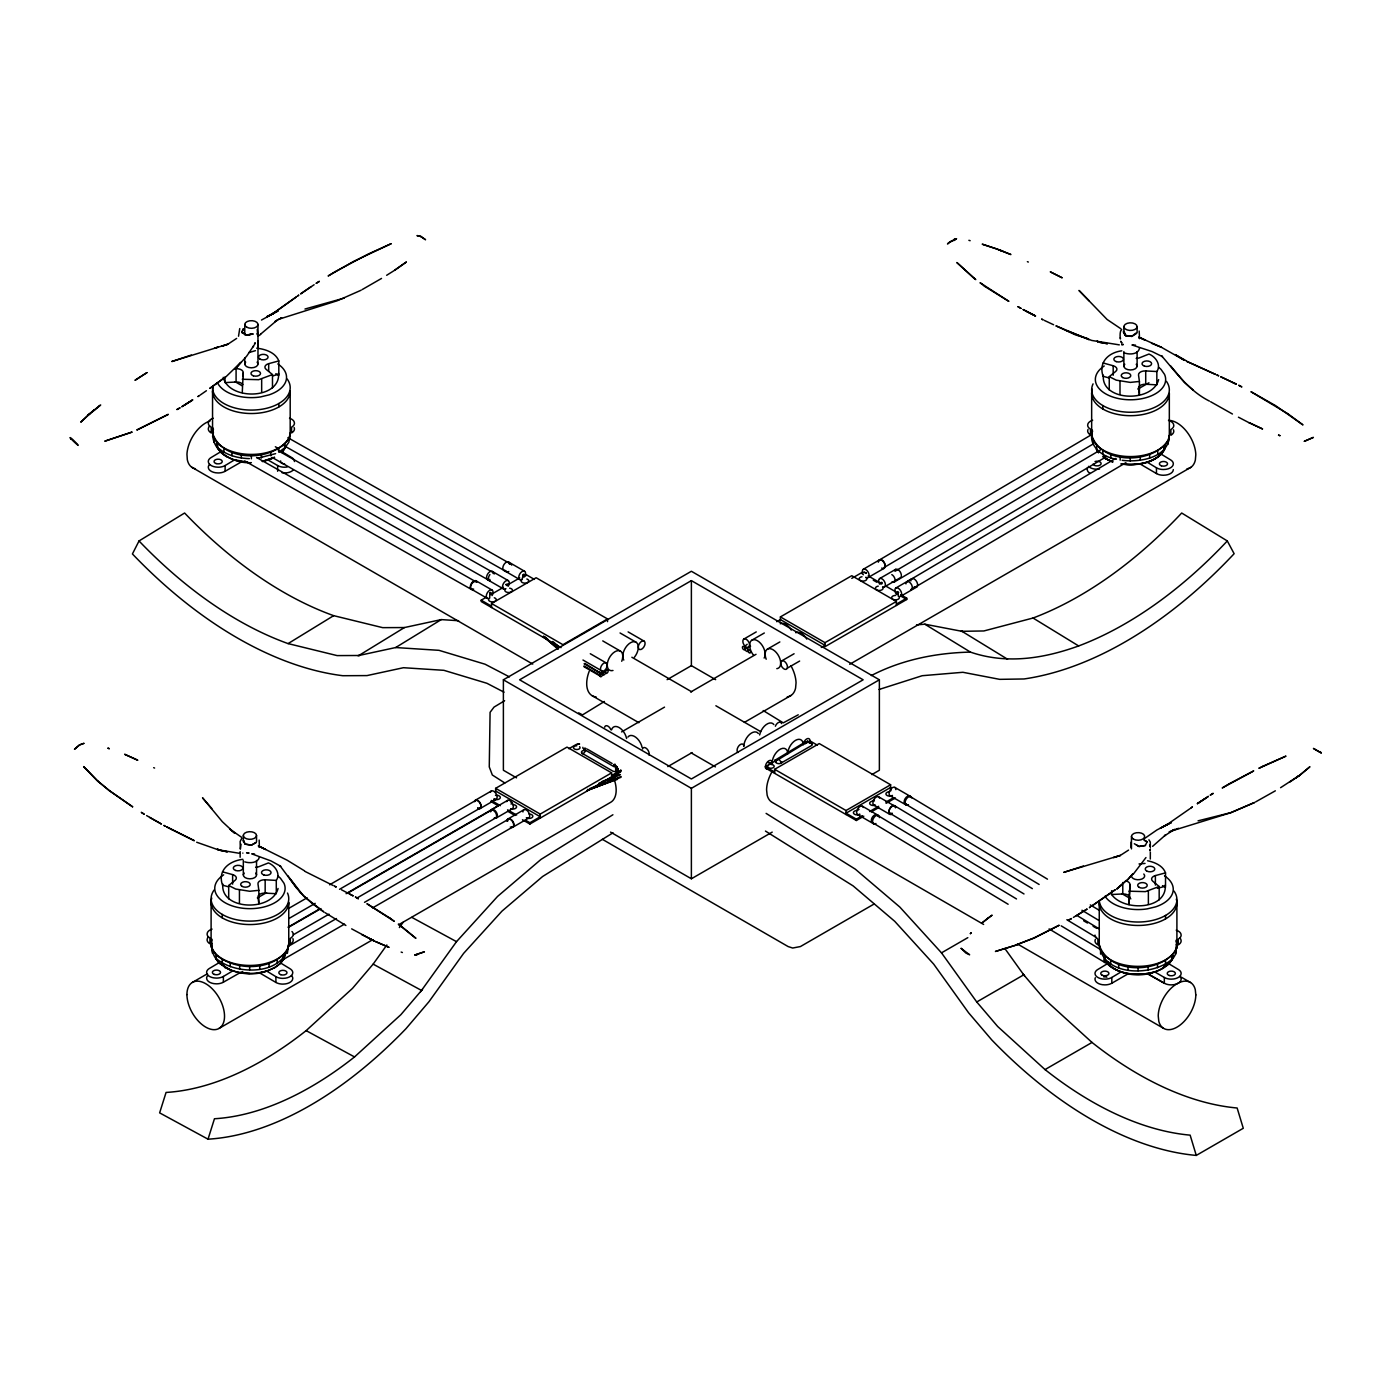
<?xml version="1.0" encoding="UTF-8"?>
<svg xmlns="http://www.w3.org/2000/svg" width="1391" height="1391" viewBox="0 0 1391 1391"><rect width="100%" height="100%" fill="white"/><g stroke="black" fill="none" stroke-linecap="round" stroke-linejoin="round"><path stroke-width="1.5" d="M238.522 336.222L239.739 328.589M240.139 857.239L240.156 851.64M257.752 347.559L257.787 340.795M1150.305 859.029L1150.34 852.127M489.684 598.13C489.719 585.541 493.405 598.373 489.736 593.053M1131.074 847.571L1131.126 842.129M585.594 750.41A3.269 1.895 0 0 0 582.151 751.088A3.269 1.895 0 0 0 581.925 753.192L612.614 770.997A3.269 1.895 0 0 0 615.778 771.483L618.091 770.162L616.143 765.85M1120.364 337.7C1120.729 343.021 1118.851 330.919 1121.737 329.684M1139.525 347.993C1138.516 354.757 1128.762 354.896 1123.772 352.671M558.139 649.249L543.481 636.174L558.191 648.484M857.534 810.397L859.029 809.371M526.841 578.986A3.825 2.208 0 0 1 528.058 582.186A3.825 2.208 0 0 1 522.46 582.603A3.825 2.208 0 0 1 522.216 579.351C524.337 567.059 524.946 581.525 522.633 575.109M615.796 779.499L586.863 790.627A1.93 1.13 70.1 0 0 587.837 790.071L587.924 789.236M863.794 816.204L856.352 820.499L765.45 768.023L765.45 766.684A4.782 2.765 -60 0 1 768.84 760.825A4.782 2.765 -60 0 1 772.214 762.772L771.988 764.233L772.214 762.772A10.989 6.346 -60 0 1 778.977 749.992A10.989 6.346 -60 0 1 787.48 751.644L787.741 753.8L788.019 751.331A10.989 6.346 -60 0 1 795.513 740.36A10.989 6.346 -60 0 1 803.007 742.672L803.268 744.846M809.945 742.012L810.049 740.934A4.799 2.765 -60 0 0 807.545 738.604A4.799 2.765 -60 0 0 803.737 742.62L803.389 743.768M898.221 596.096C898.134 585.281 895.508 598.13 898.656 592.323M611.623 775.535L620.803 770.231L620.351 771.918M259.421 856.995C258.17 863.133 249.65 863.428 244.781 861.881M242.26 392.575L243.234 372.823A6.625 3.825 0 0 0 236.087 368.702L236.087 382.021A6.625 3.825 0 0 1 242.851 384.525M1129.944 884.763L1128.97 904.515L1129.944 884.763A6.625 3.825 0 0 0 1125.615 880.851M251.371 462.647C233.132 464.142 208.233 449.832 213.432 429.054M212.545 436.374L213.432 432.497M281.834 452.492L285.346 447.363A35.175 20.309 0 0 1 281.834 452.214L288.876 442.164L290.197 432.931L289.328 440.234M618.091 770.162L617.76 768.719M1095.343 939.36L1094.995 940.838A9.841 5.686 0 0 0 1097.882 944.854L1097.882 939.116A9.841 5.686 0 0 1 1094.995 935.1M1172.057 959.529L1172.856 955.791M1105.167 961.025C1122.52 981.542 1163.119 979.229 1175.586 954.104L1176.908 944.854L1176.021 940.994M1175.586 954.104L1176.908 944.854M228.593 886.832L222.525 885.163C217.205 870.001 229.532 860.907 242.834 859.308M222.803 884.033C220.161 910.514 272.201 911.922 278.061 888.466M267.298 970.796C245.564 979.925 206.79 968.292 212.023 939.916M211.102 947.236L212.023 943.359M284.686 955.026L283.834 958.538L280.269 963.407L274.618 967.823M284.686 955.269L283.834 958.764L280.269 963.65M287.363 953.357L288.754 944.106C284.929 975.647 235.827 975.856 216.161 958.469L216.161 955.008L212.354 949.584L211.102 943.776M1109.149 377.952L1103.098 376.3C1098.212 362.095 1108.766 352.479 1121.789 350.828M1088.005 429.419L1087.658 430.88A9.841 5.686 0 0 0 1090.492 434.914L1090.492 429.176A9.841 5.686 0 0 1 1087.658 425.142L1088.005 423.664A9.841 5.686 0 0 1 1092.648 420.238M1103.359 375.17C1100.733 401.651 1152.774 403.06 1158.633 379.604M1116.434 459.221C1103.219 457.465 1087.345 445.955 1092.596 431.054M1164.389 449.902L1165.241 446.163M1167.918 444.477L1169.327 435.244C1169.24 457.743 1139.803 462.681 1122.172 460.299M1173.326 469.602L1172.978 471.08A9.841 5.686 0 0 1 1165.954 475.061L1163.398 475.253A9.841 5.686 0 0 1 1156.46 473.549L1140.272 464.072M386.872 944.976L373.136 964.137L352.497 988.375L306.142 1030.627A358.895 200.895 -61.5 0 1 166.068 1092.439L159.635 1112.87L208.024 1139.177L214.457 1118.747A358.895 200.895 -61.5 0 0 354.531 1056.934L400.869 1014.682L422.481 989.314M997.312 249.198L1010.927 254.553L997.364 249.163M241.06 844.215L240.33 849.136L240.139 841.485L241.86 838.199M243.373 328.659L241.756 332.379L246.537 335.04L252.988 334.014L246.555 335.127L241.878 332.501L243.46 328.85M614.144 765.38L614.474 764.633A4.799 2.765 60 0 1 615.013 764.128M648.936 755.052L649.058 754.809A4.799 2.765 60 0 0 646.659 748.619A4.799 2.765 60 0 0 642.503 749.001M1136.43 844.98L1139.038 846.51L1145.332 845.519L1147.106 841.729L1143.976 839.921M583.907 750.41L584.898 748.306L586.028 748.567M807.962 741.473L777.743 759.938L775.083 760.182L805.459 741.89L807.649 741.368L812.24 743.837A3.269 1.895 0 0 1 811.388 745.663L780.525 763.381A3.269 1.895 0 0 1 776.3 762.894A3.269 1.895 0 0 1 776.578 760.408M458.561 620.716L441.243 619.604L404.451 627.55L382.681 627.654L333.649 615.657A358.895 213.345 58.5 0 1 184.603 513.018L139.03 540.96L132.423 553.948A381.151 226.577 58.5 0 0 342.795 675.713L366.998 675.591L403.442 667.715L443.903 670.323L486.937 683.294L504.029 692.179M236.783 367.328L246.833 355.957L253.788 345.594M253.075 346.881L253.701 345.733M961.198 948.384L965.841 953.026L969.631 954.782L961.129 948.366M1145.958 857.552L1133.317 874.122M212.545 432.931C221.934 462.525 272.462 462.247 288.876 438.721M399.373 927.554L403.112 922.32M420.621 991.679L456.509 941.655L497.543 896.447L541.047 859.377L612.909 814.761M780.525 763.381L782.055 762.233M1171.709 956.069L1171.709 959.512C1151.974 976.76 1102.837 976.499 1099.255 944.854C1108.644 974.448 1159.172 974.187 1175.586 950.662M1172.057 959.303L1168.544 964.432L1162.946 968.397M258.083 896.1A6.625 3.825 0 0 1 265.159 893.109L276.287 893.717L276.287 880.399C280.965 873.757 274.949 865.463 268.411 862.924L259.213 866.576A6.625 3.825 0 0 1 255.596 867.254M216.161 955.008C235.792 971.022 271.593 971.353 287.363 949.897M1138.516 387.793A6.625 3.825 0 0 1 1145.715 384.246L1156.843 384.855L1156.843 371.536C1161.52 364.894 1155.504 356.6 1148.966 354.044L1139.768 357.713A6.625 3.825 0 0 1 1136.169 358.374M1091.657 434.914C1100.785 464.664 1151.383 464.403 1167.918 441.034M1164.389 449.676C1155.73 464.02 1136.308 465.898 1121.146 464.072M259.456 335.509L260.726 334.049M948.732 242.782C944.663 246.955 951.566 239.043 954.348 240.434L955.513 239.322L948.905 242.712M581.925 753.192L583.107 753.887L586.011 750.497L613.779 766.563L617.03 767.119M235.027 369.102L240.886 362.321L225.064 377.639M1304.428 441.312L1313.382 437.383L1304.306 441.295M1152.6 846.354L1165.658 834.861L1164.441 835.852L1174.595 829.401L1171.205 831.07L1230.757 812.727L1254.682 802.433L1230.965 812.587L1198.051 820.846M1127.075 880.399L1133.039 873.652L1126.988 880.468M260.586 334.188L277.139 320.191L274.862 321.651L281.625 317.757L280.704 318.261M83.773 743.403L79.617 744.915L74.471 749.28L79.409 744.933L83.929 743.35M420.847 236.54L425.576 239.756L420.76 236.348L416.952 235.583L420.899 236.557M361.086 290.232L337.474 300.665L278.217 319.443M415.735 954.748L424.394 951.809L415.613 954.73M1320.215 752.392L1313.434 748.428L1320.302 752.461M349.854 894.187L353.262 895.926L341.49 889.788M374.735 941.255L351.662 928.858M1116.938 888.866L1126.467 880.364L1116.817 888.884L1121.146 885.458M236.626 338.413L228.037 344.116L171.806 361.521L191.315 355.07M228.698 898.847L228.698 885.511L235.166 880.26A6.625 3.825 0 0 0 232.627 874.609L222.525 871.844M1109.253 389.984L1109.253 376.648L1115.738 371.397A6.625 3.825 0 0 0 1113.183 365.746L1103.098 362.981M1128.553 850.092L1120.398 855.378L1063.75 872.366L1083.38 866.054M1026.732 311.514L1035.495 315.966L1023.202 309.584L1035.495 315.966M256.692 348.167C265.159 349.141 275.47 352.358 278.809 360.93L268.689 363.66A6.625 3.825 0 0 0 266.064 369.293L272.48 374.579L258.656 379.691L242.26 379.256M1147.592 860.786C1154.652 862.194 1162.911 865.654 1165.519 872.87L1155.382 875.582A6.625 3.825 0 0 0 1152.774 881.233L1159.172 886.519L1145.367 891.631L1128.97 891.196M1160.824 454.544C1150.061 463.899 1134.813 465.62 1121.146 463.846M1144.567 838.495L1157.034 829.888L1171.413 822.516L1160.181 828.288L1167.866 823.924M1289.457 782.281L1299.959 775.083L1280.589 787.689M891.005 789.653L890.935 790.714M199.991 395.183L206.407 390.732M1166.249 825.159L1189.931 808.693M311.132 286.616L300.56 293.918L314.105 284.738M1124.241 331.458L1125.441 335.544M1197.39 803.65L1208.292 796.434L1197.39 803.65L1205.128 798.573M261.491 320.034L278.165 310.889L266.707 316.992L274.601 312.314M386.646 275.296L395.461 269.767M192.636 399.947L181.891 406.659L192.636 399.947L185.02 404.764M381.534 278.426L362.164 289.589M1275.356 790.818L1255.725 801.842M1076.356 915.713L1087.153 909.018L1073.4 917.399M613.014 832.792L542.612 876.504L501.96 911.14L463.62 953.374L428.967 1001.711L406.016 1028.645A381.151 213.345 -61.5 0 1 208.024 1139.177M139.03 540.96A358.895 213.345 58.5 0 0 288.093 643.598L333.649 615.657M358.878 655.491L404.451 627.55M357.939 655.7L395.67 647.545L441.243 619.604M1131.822 336.326L1135.978 333.058M604.407 701.464L582.533 714.887L578.673 712.87M1136.256 333.666L1131.787 336.413L1125.371 335.457L1123.406 331.771L1125.284 335.474L1131.839 336.344L1125.371 335.457L1123.459 331.788M879.651 559.843L1092.283 434.235M1093.135 444.007L884.241 567.424A4.434 2.591 59.4 0 0 883.459 561.303A4.434 2.591 59.4 0 0 878.869 561.042M895.178 571.179L1100.351 449.989M894.187 582.064L1106.801 456.457M906.81 581.803L1115.721 458.404M911.401 589.384L1125.893 462.681M220.613 451.832L211.189 457.5A9.841 5.686 0 0 0 208.302 461.534L208.633 462.994A9.841 5.686 0 0 0 215.605 467.011L218.144 467.22A9.841 5.686 0 0 0 225.116 465.55L234.54 459.882M209.624 464.42A9.841 5.686 0 0 0 208.302 467.272L208.633 468.75A9.841 5.686 0 0 0 215.605 472.766L218.144 472.957A9.841 5.686 0 0 0 225.116 471.288L241.425 461.864M561.042 647.632L481.182 601.521L481.182 600.182L485.72 597.574M490.849 594.618L503.49 587.315M508.915 584.185L519.747 577.926M491.527 607.502L491.527 603.485L536.126 577.734L607.519 618.943L607.519 621.621M607.519 618.943L562.92 644.694L491.527 603.485M516.548 777.847L503.386 770.249L503.386 679.799L691.379 571.266L879.373 679.799L879.373 770.249L871.844 774.596M691.379 580.621L519.608 679.799L691.379 778.977L863.15 679.799L691.379 580.621L691.379 665.646L667.106 679.66M504.62 700.734L494.031 707.097L490.084 712.331L489.267 766.91L492.327 774.996L504.794 782.977M780.403 620.925L780.403 616.909L851.779 575.7L896.395 601.451L896.395 605.468M863.307 569.249L879.321 559.999M743.837 639.078L756.252 631.914M776.734 621.707L780.403 619.586L825.002 645.337L821.333 647.458M851.779 578.378L862.124 572.396L862.124 573.735M751.905 640.156L764.32 632.992M475.392 800.208L491.353 790.992M495.631 792.331L495.631 788.332L567.006 747.106L611.623 772.857L611.623 776.874M288.406 908.584L307.133 897.769M329.597 884.798L475.618 800.503M747.176 644.259L744.115 646.832A1.93 1.113 60 0 1 745.107 648.467L745.072 649.301A1.878 1.078 60 0 1 744.133 649.84L743.437 649.441A1.93 1.113 60 0 1 742.464 647.771L742.464 646.971A1.878 1.078 60 0 1 743.455 646.485M568.849 748.723L576.204 744.481M749.888 645.824L746.828 648.397A1.947 1.113 60 0 1 747.836 650.032L747.906 650.918A1.947 1.13 60 0 0 748.862 652.57L749.558 652.97A1.843 1.061 60 0 0 750.479 652.431L750.479 651.614A1.947 1.13 60 0 0 749.523 649.962L748.827 649.545M868.088 577.543L884.102 568.31M746.828 648.397L750.584 646.224M288.998 918.477L315.201 903.35M339.543 889.301L479.947 808.223M480.173 808.519L496.135 799.303M879.616 578.604L895.578 569.388M621.586 731.927L664.533 707.132M690.666 692.04L756.026 654.309M767.432 649.11L779.847 641.947M491.649 809.597L507.611 800.381M192.427 982.394L207.433 973.735M288.007 927.206L319.86 908.81M346.098 893.665L497.891 806.032M289.137 926.945L320.973 908.584M347.176 893.439L491.319 810.223M884.415 586.915L900.377 577.7M293.466 934.682L329.024 914.148M357.104 897.943L495.648 817.96M496.431 817.908L512.392 808.693M896.586 594.566A4.799 2.765 60 0 1 895.874 587.993L911.835 578.778M781.672 660.916L794.087 653.753M507.906 818.986L523.92 809.753M287.781 946.645L336.448 918.547M364.529 902.324L508.689 819.108M900.673 596.304L916.634 587.089M780.403 616.909L825.002 642.659L896.395 601.451M896.395 604.129L906.723 598.147L906.723 599.486L825.002 646.676L825.002 642.659M787.219 668.219L799.634 661.055M280.878 960.868L344.516 924.111M372.597 907.906L513.001 826.845M512.705 827.297L528.719 818.047M495.631 788.332L540.23 814.083L611.623 772.857M525.363 820.099L529.901 822.724L540.23 816.743L495.631 790.992M613.9 775.274L617.674 773.1M522.46 819.768L529.901 824.046L620.803 771.57L620.803 770.231M618.3 774.909L608.58 778.977M619.708 774.248L609.102 779.099M620.386 774.665L598.947 783.237M621.029 776.474L589.888 788.523M620.995 777.291L586.863 790.627M667.819 766.597L692.092 752.583M744.359 722.398L791.044 695.448M219.013 1028.436L372.684 939.725M398.921 924.58L610.666 802.311A26.585 15.353 60 0 0 614.231 779.412M849.71 664.289L1190.766 467.376M503.386 679.799L691.379 788.332L879.373 679.799M768.84 768.632A4.782 2.765 -60 0 1 765.902 768.371L765.45 766.684L777.395 759.782M804.972 743.855L810.049 740.934L817.404 745.176M774.631 773.309L774.631 769.31L819.229 743.559L890.623 784.767L890.623 788.784M610.545 832.114L691.379 878.782L772.214 832.114M774.631 769.31L846.024 810.518L890.623 784.767M890.623 787.445L846.024 813.196L856.352 819.16L862.403 815.682M869.618 811.509L878.66 806.293M885.876 802.12L893.109 797.947M871.218 811.909L878.66 807.632M886.084 803.337L895.387 797.965M874.191 903.959L800.416 946.558L792.679 948.036L788.123 946.558L602.355 839.312M766.111 813.387L855.274 869.132L899.803 907.036L941.498 952.852L967.823 937.656M941.498 952.852L976.743 1001.972L1023.741 974.83M1107.306 963.772L1097.882 969.44A9.841 5.686 0 0 0 1094.995 973.457L1095.343 974.935A9.841 5.686 0 0 0 1102.298 978.951L1104.854 979.142A9.841 5.686 0 0 0 1111.809 977.473L1121.233 971.805M1095.343 977.734A9.841 5.686 0 0 0 1094.995 979.194L1095.343 980.672A9.841 5.686 0 0 0 1102.298 984.689L1104.854 984.88A9.841 5.686 0 0 0 1111.809 983.228L1128.136 973.804M976.743 1001.972L997.677 1026.488L1045.024 1069.575L1092.022 1042.45A358.895 207.207 60 0 0 1237.138 1108.001L1243.276 1128.275L1196.277 1155.417A381.151 220.056 60 0 1 991.87 1040.033L968.588 1012.77L933.691 964.119L894.726 921.311L853.118 885.893L765.45 831.07M600.043 676.078A1.93 1.113 -60 0 0 600.999 676.617L601.729 676.165A1.878 1.078 -60 0 0 602.686 674.513L584.811 663.403M602.842 673.679A1.86 1.078 -60 0 1 603.781 672.044L604.424 671.592A1.947 1.113 -60 0 1 605.381 672.149L605.398 672.966A1.86 1.078 -60 0 1 604.442 674.6L603.746 674.983A1.947 1.113 -60 0 1 602.738 674.513L584.098 663.785M1137.908 389.045L1148.949 382.768M257.335 897.908L266.55 892.674M219.048 962.728L209.554 968.362A9.841 5.686 0 0 0 206.616 972.361L206.929 973.839A9.841 5.686 0 0 0 213.849 977.89L216.387 978.099A9.841 5.686 0 0 0 223.377 976.465L232.871 970.831M207.972 975.282A9.841 5.686 0 0 0 206.616 978.116L206.929 979.577A9.841 5.686 0 0 0 213.849 983.628L216.387 983.837A9.841 5.686 0 0 0 223.377 982.202L239.808 972.848A14.066 8.12 0 0 1 242.747 971.579M255.475 350.671L248.676 352.619M256.153 842.442L251.388 845.102L245.007 844.059L243.408 840.338M1262.472 428.932L1248.979 422.621L1262.506 428.915M798.26 714.8L783.272 722.851L763.207 710.558M871.34 675.557C901.855 659.699 936.213 652.866 970.431 652.101C1006.51 664.481 1043.598 658.604 1078.651 645.946A358.895 213.188 -58.5 0 0 1227.297 540.943L1234.13 553.705A381.151 226.42 -58.5 0 1 1024.019 678.964L999.66 679.347L962.885 672.288L922.198 675.713L879.06 689.484M256.048 842.563L251.354 845.189L245.094 844.146L243.512 840.494M257.405 458.335L275.609 453.64M274.427 457.5L262.343 461.516A35.175 20.309 0 0 0 274.566 457.326L262.343 461.273M274.618 967.597L267.298 971.022L258.796 973.022M1169.135 831.853L1178.507 828.306M344.168 298.109L304.977 309.028M522.216 579.351L521.295 579.699A4.799 2.765 -60 0 1 519.086 575.526A4.799 2.765 -60 0 1 524.111 571.075A4.799 2.765 -60 0 1 524.563 576.796M505.941 588.741L505.02 589.071A4.799 2.765 -60 0 1 502.829 584.915A4.799 2.765 -60 0 1 507.837 580.464A4.799 2.765 -60 0 1 508.289 586.185M602.233 781.377L615.952 776.404M609.049 779.934L614.944 777.795M587.837 790.071L617.43 779.36M608.528 779.795L614.683 777.795M272.74 375.883L278.809 374.249L278.809 360.93M1157.416 888.362L1165.519 886.189L1165.519 872.87M1227.297 540.943L1181.689 513.018A358.895 213.188 -58.5 0 1 1033.044 618.021L983.872 630.958L960.938 631.323M511.071 804.102L512.166 803.285L511.071 802.468M874.417 799.356L873.339 800.173L874.417 800.973M1155.66 971.631C1138.933 976.36 1116.521 975.769 1105.167 960.798M1156.843 371.536L1145.715 370.928A6.625 3.825 0 0 0 1138.516 375.014L1139.42 381.447L1130.292 382.403L1116.243 380.16L1109.253 376.648M276.287 880.399L265.159 879.79A6.625 3.825 0 0 0 257.961 883.876L258.848 890.31L249.719 891.266L235.688 889.04L228.698 885.511M1145.036 863.428L1139.055 863.933M361.66 934.561L374.788 941.203M246.52 335.057L252.919 333.996M1145.419 845.432L1139.02 846.441L1134.308 843.728M916.53 624.889L924.841 624.194L962.902 631.497M287.155 467.011L284.599 467.22A9.841 5.686 0 0 1 277.644 465.55L267.941 459.934M236.087 382.021L224.959 382.595L224.959 376.874M1129.944 898.082A6.625 3.825 0 0 0 1122.78 893.961L1111.652 894.517L1111.652 890.709M359.904 655.491L337.109 655.596L288.093 643.598M584.898 748.306L583.994 748.827L586.011 750.497M1135.491 345.107L1132.344 345.003M1119.303 344.864L1091.692 340.447L1066.758 330.658M239.652 853.344L218.144 849.779L196.687 842.233M252.293 853.865L254.553 853.987M395.67 647.545L438.982 650.327L485.042 664.202L509.436 676.895M217.744 444.129L217.744 447.572C226.333 455.292 238.052 458.3 249.372 458.63M247.737 462.142L233.792 459.691M811.388 742.985L807.197 741.368M240.573 972.709L249.684 973.439M1132.118 345.02L1152.113 351.575L1162.493 356.67L1161.763 356.044C1176.195 372.562 1189.201 390.993 1209.44 401.095M70.802 438.287C70.785 439.313 86.538 453.136 72.262 439.104L70.715 438.2M251.841 853.883L270.949 860.907L280.739 866.28L279.904 865.637L290.667 880.016M983.42 244.573L996.582 248.902L982.202 244.173L983.211 244.503M402.382 952.522L401.147 952.07M970.153 240.695L968.884 240.313M1027.375 261.682L1028.349 262.047M807.962 742.203L812.24 743.837L808.119 741.646M1161.311 347.246L1184.506 360.373L1175.256 354.583M1151.557 343.281L1161.468 347.298L1139.02 337.265M153.671 767.676L154.592 768.058M1112.678 461.777L1105.445 458.526L1112.678 462.021M219.343 963.111A35.175 20.309 0 0 1 215.883 958.208L219.343 963.389L232.123 970.883M1233.052 382.647L1236.303 384.159L1220.811 376.805L1236.303 384.159M1044.137 320.313L1053.63 324.764M807.649 741.368L809.91 742.498M305.203 871.531L333.214 885.545M1232.443 414.014L1210.639 401.738M1238.442 417.196L1248.892 422.638M411.84 917.382L456.509 941.655M373.136 964.137L421.525 990.444M306.142 1030.627L354.531 1056.934M1186.054 360.652L1176.16 355.157M1168.84 963.772L1178.264 969.44A9.841 5.686 0 0 1 1181.15 973.457L1180.82 974.935A9.841 5.686 0 0 1 1173.848 978.951L1171.309 979.142A9.841 5.686 0 0 1 1164.337 977.473L1154.652 971.874M1121.007 328.85L1107.114 319.495L1078.999 290.441L1089.223 300.908M1146.862 973.491L1164.337 983.228A9.841 5.686 0 0 0 1171.309 984.88L1173.848 984.689A9.841 5.686 0 0 0 1180.82 980.672L1181.15 979.194A9.841 5.686 0 0 0 1179.829 976.36M345.89 925.484L325.025 912.635M149.654 817.439L161.443 824.046L146.594 815.578M287.902 437.696L510.845 564.033A4.434 2.539 -60.5 0 0 509.436 563.964M283.608 445.45L506.567 571.805M278.27 450.754L493.649 572.814M272.097 457.43L489.371 580.569M256.57 457.483L473.862 580.621M244.746 460.96L471.462 589.454M868.158 575.891L879.008 582.151M886.223 586.324L897.073 592.583M900.69 594.67L906.723 598.147M873.27 580.186L876.991 582.325M901.159 596.27L906.723 599.486M234.992 381.656L242.295 385.863M1121.685 893.578L1130.831 898.847M691.379 665.646L715.652 679.66M508.602 562.034L524.563 571.249M628.123 631.897L644.068 641.112M534.405 579.404L525.798 574.431L525.798 575.77M894.848 787.41L910.862 796.66M620.056 632.975L636.017 642.173M503.803 570.345L519.765 579.56M890.066 795.722L906.08 804.954M492.327 571.423L508.289 580.638M275.348 446.754L278.826 448.771L278.826 452.214L284.999 447.572L284.999 444.129M878.643 796.834L894.604 806.05A4.799 2.765 -60 0 0 889.075 810.518A4.799 2.765 -60 0 0 892.205 814.118M631.862 657.248L691.605 691.744M715.878 705.759L760.686 731.631M602.755 640.903L620.49 651.144M1083.711 920.842L1087.466 923.015M1093.083 926.25L1096.838 928.423M1181.168 977.108L1190.54 982.515M487.545 579.734L503.507 588.949M873.844 805.128L889.805 814.344M476.07 580.812L492.084 590.062M862.385 806.224L878.347 815.439M1148.027 973.804L1164.337 983.228L1164.337 977.473M590.288 653.735L606.25 662.951M471.288 589.123L487.302 598.356M857.586 814.517L873.548 823.733M481.182 600.182L491.527 606.163M582.968 660.012L603.729 671.992M765.45 766.684L774.631 771.988M597.435 671.349L602.686 673.713A1.93 1.113 -60 0 0 601.729 673.157L601.016 673.557A1.878 1.078 -60 0 0 600.112 675.209L600.077 676.009M584.029 665.941L600.077 675.209M584.029 666.741L601.034 676.565M592.201 695.743L638.869 722.694M691.153 752.879L715.426 766.893M191.697 467.185L532.753 664.098M983.628 924.441L771.866 802.19A26.585 15.353 -60 0 1 767.136 795.096L766.58 789.792A26.585 15.353 -60 0 1 772.301 771.24M1017.36 943.915L1163.519 1028.314M587.245 749.123L612.144 763.503M613.831 764.476L615.604 765.502M491.336 800.451L500.36 805.667M507.593 809.84L516.635 815.056M490.867 801.512L498.308 805.806M507.593 811.179L515.018 815.474M1161.137 454.127L1170.492 459.83A9.841 5.686 0 0 1 1173.326 463.864L1172.978 465.324A9.841 5.686 0 0 1 1165.954 469.323L1163.398 469.515A9.841 5.686 0 0 1 1156.46 467.811L1147.106 462.108M1144.393 840.355L1147.001 841.885M280.582 962.989L289.937 968.692A9.841 5.686 0 0 1 292.771 972.726L292.406 974.204A9.841 5.686 0 0 1 285.398 978.186L282.842 978.377A9.841 5.686 0 0 1 275.905 976.673L266.55 970.97M259.7 972.935L275.905 982.429A9.841 5.686 0 0 0 282.842 984.115L285.398 983.924A9.841 5.686 0 0 0 292.406 979.942L292.771 978.464A9.841 5.686 0 0 0 291.484 975.613M241.512 837.243L229.915 829.175L234.87 833.331L222.317 821.681L202.53 797.825L211.832 808.554M909.679 796.226L1047.475 879.164M1090.318 904.932L1099.62 910.531M905.054 803.772L1039.129 884.467M1081.955 910.253L1098.716 920.338M894.569 805.719L1032.365 888.64M1077.051 915.539L1099.394 928.979M889.944 813.266L1024.002 893.961M1066.845 919.729L1096.63 937.656M876.834 814.9L1016.491 898.951M1061.177 925.85L1100.281 949.375M872.192 822.446L1008.127 904.254M1049.092 928.91L1104.958 962.537M304.629 870.922L287.189 860.229L258.309 845.85L259.404 847.397L259.161 840.077M1033.044 618.021L1078.651 645.946M961.963 631.305L1007.553 659.23M924.841 624.194L970.431 652.101M312.801 904.028L323.86 911.94L303.829 896.308L287.728 875.669M226.507 456.7L220.908 452.492L217.396 447.606L216.596 443.868M1102.68 456.648L1105.445 458.752M312.819 904.063L300.23 892.605L290.563 879.773L296.839 888.519M1193.287 390.141L1184.402 382.421L1170.596 365.868M552.766 641.477L559.269 646.919M545.116 637.113L548.384 639.843M557.461 648.432L544.368 637.478A1.93 1.078 -50.1 0 1 543.412 636.939M1092.022 1042.45L1044.676 999.347L1022.75 973.683M1138.638 337.283L1139.542 338.656L1139.177 331.075M778.856 759.295L781.725 762.685M1148.914 839.799L1150.287 842.094L1150.34 846.98M1110.905 893.457C1122.05 911.679 1167.171 910.462 1165.258 885.059M1004.858 948.523L1024.628 976.082M1096.456 449.38L1098.56 452.597M224.873 967.614L222.282 963.128L222.282 959.686M1149.575 845.085L1150.27 847.032M257.005 333.701L257.578 335.022M617.03 766.858L618.195 769.658M257.248 329.476L257.787 336.118M1196.277 1155.417L1190.14 1135.143A358.895 207.207 60 0 1 1045.024 1069.575M775.065 759.921L775.726 762.233M1176.021 944.437L1176.908 948.297M294.127 427.506L294.457 428.897A9.841 5.686 0 0 1 291.571 432.931L291.571 427.176A9.841 5.686 0 0 0 294.457 423.16L294.11 421.682A9.841 5.686 0 0 0 289.519 418.239M278.548 373.118C280.912 399.547 228.924 400.869 223.238 377.326M1173.482 429.767L1173.795 431.245A9.841 5.686 0 0 1 1170.874 435.244L1170.874 429.506A9.841 5.686 0 0 0 1173.795 425.49L1173.482 424.029A9.841 5.686 0 0 0 1168.944 420.551M292.927 938.629L293.24 940.107A9.841 5.686 0 0 1 290.302 944.106L290.302 938.369A9.841 5.686 0 0 0 293.24 934.369L292.927 932.892A9.841 5.686 0 0 0 291.954 931.518M1138.516 388.35L1139.42 394.783L1139.42 381.447M257.961 897.212L258.848 903.646L258.848 890.31M772.214 762.772L772.37 764.024M616.874 767.293L617.239 770.997M615.587 767.293L615.778 771.483L616.561 767.38M747.784 650.049L747.784 650.866A1.86 1.078 60 0 1 746.845 651.405L746.15 651.005A1.947 1.113 60 0 1 745.193 649.336L745.176 648.536A1.86 1.078 60 0 1 746.167 648.084M1176.908 903.037L1176.908 943.933M1165.536 915.452L1165.536 918.895M1165.536 960.712L1165.536 964.154L1162.946 968.362A35.175 20.309 0 0 1 1105.028 960.938M1163.971 446.424L1163.971 449.884M1159.172 886.519L1159.172 899.838M1157.747 451.049L1157.747 454.492M1157.486 964.276L1157.486 967.719M1156.46 467.811L1156.46 473.549M1155.382 875.582L1155.382 885.111M1149.662 454.579L1149.662 458.022M1148.375 890.901L1148.375 904.237M1148.131 966.519L1148.131 969.962M1145.715 370.928L1145.715 384.246M1140.272 456.77L1140.272 460.23M1138.081 967.267L1138.081 970.727M1137.108 326.676A6.607 3.825 0 0 1 1127.145 329.928A6.607 3.825 0 0 1 1127.232 323.321A6.607 3.825 0 0 1 1137.108 326.676L1137.108 332.918M1137.108 351.627L1137.108 366.181M1131.457 836.426L1131.457 848.893M1130.205 457.5L1130.205 460.943M1128.031 966.519L1128.031 969.962M1123.876 326.624L1123.876 332.849M1123.876 351.575L1123.876 366.129M1122.78 882.537L1122.78 893.961M1119.998 381.082L1119.998 394.418M1120.172 456.7L1120.172 460.143M1118.66 964.276L1118.66 967.719M1113.183 365.746L1113.183 375.257M1111.809 977.473L1111.809 983.228M1110.835 454.422L1110.835 457.865M1110.627 960.712L1110.627 964.154M1104.454 956.069L1104.454 959.512M1102.837 405.563L1102.837 409.006M1102.837 450.823L1102.837 454.266L1105.445 458.474A35.175 20.309 0 0 0 1112.678 461.742M1100.577 950.662L1100.577 954.104M1096.717 446.146L1096.717 449.589M1092.909 440.721L1092.909 444.181M1091.657 393.114L1091.657 434.009M856.352 819.16L856.352 820.499M846.024 810.518L846.024 814.535M810.049 740.934L810.049 742.272M691.379 788.332L691.379 878.782M540.23 814.083L540.23 818.082M529.901 822.724L529.901 824.046M283.416 955.287L283.416 958.747M282.147 451.832L291.571 457.5A9.841 5.686 0 0 1 294.457 461.534M278.826 403.512L278.826 406.954M277.644 465.55L277.644 471.288M277.192 959.912L277.192 963.354M275.905 976.673L275.905 982.429M272.48 374.579L272.48 387.898M270.793 452.336L270.793 455.779M269.106 963.441L269.106 966.884M268.689 363.66L268.689 371.275M265.159 879.79L265.159 893.109M261.664 378.978L261.664 392.297M261.421 454.579L261.421 458.022M259.717 965.632L259.717 969.092M257.978 324.486L257.978 364.007M256.535 835.539A6.607 3.825 0 0 1 246.59 838.808A6.607 3.825 0 0 1 246.659 832.183A6.607 3.825 0 0 1 256.535 835.539L256.535 841.781M256.535 860.49L256.535 875.043M251.371 455.344L251.371 458.787M249.65 966.362L249.65 969.805M244.764 324.486L244.764 334.883M244.764 357.765L244.764 364.007M243.234 372.823L243.234 376.631M243.321 835.487L243.321 841.711M243.321 860.438L243.321 874.991M241.321 454.579L241.321 458.022M239.617 965.563L239.617 969.005M239.443 889.944L239.443 903.281M232.627 874.609L232.627 884.12M231.967 452.336L231.967 455.779M230.28 963.285L230.28 966.728M225.116 465.55L225.116 471.288M223.916 448.771L223.916 452.214M223.377 976.465L223.377 982.202M222.282 914.426L222.282 917.869M213.866 438.721L213.866 442.164M212.545 391.114L212.545 432.01M212.354 949.584L212.354 953.044M211.102 901.977L211.102 942.872M596.096 696.943A26.585 15.353 -60 0 1 589.21 671.279M790.923 665.698A26.585 15.353 60 0 1 796.052 682.772L795.582 688.145A26.585 15.353 60 0 1 787.254 696.874M195.418 468.75A26.585 15.353 -60 0 1 187.316 459.691L186.95 454.248A26.585 15.353 -60 0 1 210.041 421.021M1168.492 420.36A26.585 15.353 60 0 1 1195.808 454.735L1195.338 460.108A26.585 15.353 60 0 1 1186.992 468.802M474.766 801.616A4.434 2.556 60 0 1 478.4 801.181A4.434 2.556 60 0 1 480.886 806.571A4.434 2.556 60 0 1 477.704 807.945M490.484 811.336A4.434 2.556 60 0 1 495.752 812.9A4.434 2.556 60 0 1 494.222 818.03M507.715 821.073A4.434 2.556 60 0 1 510.653 819.247A4.434 2.556 60 0 1 513.94 824.22A4.434 2.556 60 0 1 511.575 826.915M872.852 822.69A4.434 2.608 -59 0 1 872.626 816.795A4.434 2.608 -59 0 1 877.617 816.1M1108.018 961.859A4.434 2.608 -59 0 1 1104.471 962.05A4.434 2.608 -59 0 1 1105.063 957.356M892.17 813.144A4.434 2.608 -59 0 1 889.058 811.179A4.434 2.608 -59 0 1 892.327 805.824A4.434 2.608 -59 0 1 895.456 807.806M906.463 803.981A4.434 2.608 -59 0 1 905.158 798.608A4.434 2.608 -59 0 1 910.479 797.426M891.805 574.622A4.434 2.591 59.4 0 1 895.056 579.977A4.434 2.591 59.4 0 1 891.961 581.942M905.941 583.89A4.434 2.591 59.4 0 1 910.636 583.264A4.434 2.591 59.4 0 1 910.757 589.61M511.349 564.468A4.434 2.539 -60.5 0 1 511.679 565.146M508.776 571.492A4.434 2.539 -60.5 0 1 505.733 570.693M493.005 572.64A4.434 2.539 -60.5 0 1 494.5 573.909M490.032 580.742A4.434 2.539 -60.5 0 1 489.893 574.553M473.688 589.141A4.434 2.539 -60.5 0 1 470.888 585.437A4.434 2.539 -60.5 0 1 476.261 582.134M621.725 661.264A10.989 6.346 -60 0 0 622.507 658.639L622.768 656.169A10.989 6.346 -60 0 1 630.523 642.729A10.989 6.346 -60 0 1 638.295 647.215L638.747 648.901A4.782 2.765 -60 0 0 644.607 645.511L644.955 644.381A4.782 2.765 -60 0 0 642.12 641.129A4.782 2.765 -60 0 0 638.295 647.215L638.034 649.684A10.989 6.346 -60 0 1 634.418 657.213M612.996 670.479A10.989 6.346 -60 0 1 607.502 667.297L607.241 665.141A10.989 6.346 -60 0 1 614.996 651.683A10.989 6.346 -60 0 1 622.768 656.169L623.029 658.343A10.989 6.346 -60 0 0 623.811 660.047M494.309 597.765A3.825 2.208 0 0 1 495.718 600.79A3.825 2.208 0 0 1 490.484 601.607A3.825 2.208 0 0 1 489.076 598.582M509.645 588.167A3.825 2.208 0 0 1 512.253 591.053A3.825 2.208 0 0 1 507.037 592.305A3.825 2.208 0 0 1 505.333 589.193M472.801 589.245A4.799 2.765 -60 0 1 471.288 583.577A4.799 2.765 -60 0 1 476.957 582.064M488.815 598.495A4.799 2.765 -60 0 1 486.624 594.34A4.799 2.765 -60 0 1 491.632 589.888A4.799 2.765 -60 0 1 492.084 595.591M489.945 579.491A4.799 2.765 -60 0 1 486.554 577.526A4.799 2.765 -60 0 1 489.945 571.666A4.799 2.765 -60 0 1 493.336 573.631M505.316 570.466A4.799 2.765 -60 0 1 502.864 567.441A4.799 2.765 -60 0 1 506.498 562.12A4.799 2.765 -60 0 1 509.593 564.242M759.642 734.952A10.989 6.346 -60 0 1 766.128 724.641A10.989 6.346 -60 0 1 773.865 724.589M758.338 733.544A10.989 6.346 -60 0 0 749.61 734.413A10.989 6.346 -60 0 0 743.855 746.393A4.782 2.765 -60 0 0 740.029 744.724A4.782 2.765 -60 0 0 737.195 751.244L737.543 751.992A4.782 2.765 -60 0 0 738.082 752.496M775.361 726.241A4.799 2.765 -60 0 1 778.734 722.381A4.799 2.765 -60 0 1 781.568 723.598M770.91 764.459A3.269 1.895 0 0 1 774.074 766.841A3.269 1.895 0 0 1 769.275 767.988A3.269 1.895 0 0 1 768.597 765.015M889.753 791.705A3.825 2.208 0 0 0 886.206 794.765A3.825 2.208 0 0 0 892.466 795.478L891.579 795.843A4.799 2.765 -60 0 1 889.127 792.818A4.799 2.765 -60 0 1 892.744 787.497A4.799 2.765 -60 0 1 895.839 789.601M857.221 810.484A3.825 2.208 0 0 0 853.691 813.544A3.825 2.208 0 0 0 859.934 814.257L859.099 814.657A4.799 2.765 -60 0 1 857.586 808.988A4.799 2.765 -60 0 1 863.255 807.476M872.505 801.164A3.825 2.208 0 0 0 869.949 804.154A3.825 2.208 0 0 0 875.408 805.215A4.799 2.765 -60 0 1 873.844 799.599A4.799 2.765 -60 0 1 879.512 798.086M908.462 804.728A4.799 2.765 -60 0 1 905.089 803.094A4.799 2.765 -60 0 1 907.888 797.304A4.799 2.765 -60 0 1 911.748 797.912M895.143 806.554A4.799 2.765 -60 0 1 895.474 807.302M875.947 823.507A4.799 2.765 -60 0 1 872.557 821.542A4.799 2.765 -60 0 1 875.947 815.682A4.799 2.765 -60 0 1 879.338 817.63M780.264 623.777A10.989 6.346 60 0 1 791.253 630.106M795.791 632.731A10.989 6.346 60 0 1 806.78 639.078M753.505 655.178A10.989 6.346 60 0 1 749.888 647.65L749.627 645.181A4.799 2.765 60 0 0 745.802 639.095A4.799 2.765 60 0 0 742.968 642.346L743.298 643.477A4.799 2.765 60 0 0 749.175 646.867L749.627 645.181A10.989 6.346 60 0 1 757.4 640.695A10.989 6.346 60 0 1 765.154 654.135L765.415 656.622A10.989 6.346 60 0 0 766.198 659.23M764.111 658.03A10.989 6.346 60 0 0 764.894 656.309L765.154 654.135A10.989 6.346 60 0 1 772.927 649.667A10.989 6.346 60 0 1 780.681 663.107L781.133 665.333A4.782 2.765 60 0 0 787.01 668.706L787.341 667.958A4.782 2.765 60 0 0 784.507 661.438A4.782 2.765 60 0 0 780.681 663.107L780.421 665.281A10.989 6.346 60 0 1 776.804 668.636M747.958 650.223A1.843 1.061 60 0 1 748.88 649.684M862.003 576.743A3.825 2.208 0 0 0 859.516 579.804A3.825 2.208 0 0 0 865.202 580.69A3.825 2.208 0 0 0 865.706 577.317L866.576 577.682A4.799 2.765 60 0 0 868.766 573.527A4.799 2.765 60 0 0 863.759 569.075A4.799 2.765 60 0 0 863.307 574.779M899.212 597.087A3.825 2.208 0 0 1 896.187 599.834A3.825 2.208 0 0 1 891.701 597.852A3.825 2.208 0 0 1 895.526 595.435M882.572 587.158A3.825 2.208 0 0 1 880.868 590.271A3.825 2.208 0 0 1 875.652 589.019A3.825 2.208 0 0 1 878.26 586.133M878.33 562.207A4.799 2.765 60 0 1 881.72 560.243A4.799 2.765 60 0 1 885.111 566.12A4.799 2.765 60 0 1 881.72 568.067M894.709 570.64A4.799 2.765 60 0 1 898.412 569.927A4.799 2.765 60 0 1 901.368 575.491M901.246 576.448A4.799 2.765 60 0 1 900.916 577.195M879.616 584.15A4.799 2.765 60 0 1 880.068 578.43A4.799 2.765 60 0 1 885.076 582.881A4.799 2.765 60 0 1 882.885 587.037M910.844 580.969A4.799 2.765 60 0 1 914.235 579.021A4.799 2.765 60 0 1 917.625 584.881A4.799 2.765 60 0 1 914.235 586.846M895.874 587.993A4.799 2.765 60 0 1 901.212 591.888A4.799 2.765 60 0 1 899.16 596.426M1090.005 473.288A9.841 5.686 0 0 1 1087.501 470.714L1087.171 469.254A9.841 5.686 0 0 1 1087.536 467.776M1099.499 469.045A9.841 5.686 0 0 1 1096.96 469.236L1094.404 469.028A9.841 5.686 0 0 1 1088.457 466.35M1095.013 461.499A4.086 2.347 0 0 1 1100.733 462.56A4.086 2.347 0 0 1 1098.386 465.759A4.086 2.347 0 0 1 1093.083 464.142M1165.502 446.128A35.175 20.309 0 0 1 1122.92 464.055M1098.507 452.684A35.175 20.309 0 0 1 1096.456 449.345M1092.3 430.097A38.826 22.412 0 0 0 1126.832 456.474A38.826 22.412 0 0 0 1169.327 434.322L1169.327 393.427A38.826 22.412 0 0 1 1126.832 415.579A38.826 22.412 0 0 1 1092.3 389.219M1166.475 381.395A38.826 22.412 0 0 1 1132.743 412.205A38.826 22.412 0 0 1 1093.065 383.864M1104.228 365.989A35.175 20.309 0 0 0 1122.259 399.217A35.175 20.309 0 0 0 1164.528 374.37L1161.068 369.45A35.175 20.309 0 0 0 1158.547 367.241M1136.238 364.268A6.607 3.825 0 0 1 1130.448 369.971A6.607 3.825 0 0 1 1124.78 364.233M208.441 936.908A9.841 5.686 0 0 0 207.45 938.282L207.103 939.742A9.841 5.686 0 0 0 209.937 943.776L209.937 938.038A9.841 5.686 0 0 1 207.103 934.004L207.45 932.526A9.841 5.686 0 0 1 212.075 929.101M284.946 954.991A35.175 20.309 0 0 1 261.717 972.222A35.175 20.309 0 0 1 224.873 967.336M211.745 938.977A38.826 22.412 0 0 0 246.259 965.337A38.826 22.412 0 0 0 288.754 943.185L288.754 902.29A38.826 22.412 0 0 1 246.259 924.459A38.826 22.412 0 0 1 211.745 898.082M287.502 893.039A38.826 22.412 0 0 1 247.111 921.051A38.826 22.412 0 0 1 214.162 889.962M223.655 874.852A35.175 20.309 0 0 0 241.686 908.097A35.175 20.309 0 0 0 283.973 883.233L280.513 878.33A35.175 20.309 0 0 0 277.991 876.104M255.683 873.131A6.607 3.825 0 0 1 249.876 878.834A6.607 3.825 0 0 1 244.225 873.096M1179.829 937.986A9.841 5.686 0 0 1 1180.82 939.36L1181.15 940.838A9.841 5.686 0 0 1 1178.264 944.854L1178.264 939.116A9.841 5.686 0 0 0 1181.15 935.1L1180.82 933.622A9.841 5.686 0 0 0 1176.23 930.162M1103.793 976.934A4.086 2.347 0 0 1 1106.888 977.16M1173.117 955.773A35.175 20.309 0 0 1 1168.544 964.154M1176.317 940.038A38.826 22.412 0 0 1 1141.472 966.276A38.826 22.412 0 0 1 1099.255 943.933L1099.255 903.037A38.826 22.412 0 0 0 1141.472 925.38A38.826 22.412 0 0 0 1176.317 899.142M1162.511 885.632A38.826 22.412 0 0 1 1165.536 887.197M1173.952 891.022A38.826 22.412 0 0 1 1147.297 921.381A38.826 22.412 0 0 1 1099.394 901.542M1164.51 875.861A35.175 20.309 0 0 1 1155.66 906.845L1147.175 908.879A35.175 20.309 0 0 1 1105.028 896.204M1143.802 874.017A6.607 3.825 0 0 1 1139.785 879.616A6.607 3.825 0 0 1 1131.457 875.93M209.624 426.063A9.841 5.686 0 0 0 208.633 427.437L208.302 428.897A9.841 5.686 0 0 0 211.189 432.931L211.189 427.176A9.841 5.686 0 0 1 208.302 423.16L208.633 421.682A9.841 5.686 0 0 1 213.223 418.239M293.136 470.106A9.841 5.686 0 0 1 287.155 472.766L284.599 472.957A9.841 5.686 0 0 1 282.06 472.766M284.599 463.881A4.086 2.347 0 0 1 280.652 460.908M247.702 462.264A35.175 20.309 0 0 1 216.335 443.833M213.136 428.115A38.826 22.412 0 0 0 247.981 454.335A38.826 22.412 0 0 0 290.197 432.01L290.197 391.114A38.826 22.412 0 0 1 247.981 413.44A38.826 22.412 0 0 1 213.136 387.22M275.818 373.692A38.826 22.412 0 0 1 278.826 375.257M287.241 379.082A38.826 22.412 0 0 1 258.952 409.649A38.826 22.412 0 0 1 212.545 387.672M277.817 363.938A35.175 20.309 0 0 1 268.967 394.905L260.482 396.939A35.175 20.309 0 0 1 217.396 382.577M257.109 362.095A6.607 3.825 0 0 1 251.371 367.815A6.607 3.825 0 0 1 245.651 362.095M582.846 747.315A4.782 2.765 60 0 1 582.968 748.393M627.897 737.091A10.989 6.346 60 0 1 635.635 737.16A10.989 6.346 60 0 1 642.12 747.471M611.588 729.84A10.989 6.346 60 0 1 619.099 727.528A10.989 6.346 60 0 1 626.593 738.499M604.685 727.163A4.782 2.765 60 0 1 607.502 725.928A4.782 2.765 60 0 1 610.875 729.788M579.612 746.689A3.269 1.895 0 0 1 577.891 749.419A3.269 1.895 0 0 1 573.544 747.958A3.269 1.895 0 0 1 576.761 745.75M529.015 814.031A3.825 2.208 0 0 1 532.562 817.091A3.825 2.208 0 0 1 526.32 817.804L527.189 818.186A4.799 2.765 60 0 0 529.658 815.143A4.799 2.765 60 0 0 526.024 809.823A4.799 2.765 60 0 0 522.929 811.944M495.509 795.339A3.825 2.208 0 0 1 500.204 798.034A3.825 2.208 0 0 1 493.788 799.025L494.622 799.425A4.799 2.765 60 0 0 496.135 793.757A4.799 2.765 60 0 0 490.467 792.244M512.757 804.641A3.825 2.208 0 0 1 516.461 807.423A3.825 2.208 0 0 1 510.845 808.78M506.915 821.177A4.799 2.765 60 0 1 510.306 819.229A4.799 2.765 60 0 1 513.696 825.089A4.799 2.765 60 0 1 510.306 827.054M490.658 811.805A4.799 2.765 60 0 1 493.753 809.684A4.799 2.765 60 0 1 497.369 815.004A4.799 2.765 60 0 1 494.918 818.03M506.724 801.633A4.799 2.765 60 0 1 512.392 803.146A4.799 2.765 60 0 1 510.88 808.814M474.505 801.459A4.799 2.765 60 0 1 478.365 800.851A4.799 2.765 60 0 1 481.147 806.658A4.799 2.765 60 0 1 477.774 808.275M576.882 744.394L579.473 743.959L576.882 744.394M607.241 665.141L606.789 667.35A4.799 2.765 -60 0 1 600.912 670.74L600.582 669.993A4.799 2.765 -60 0 1 603.398 663.472A4.799 2.765 -60 0 1 607.241 665.141M505.959 584.568C508.08 587.976 510.028 582.064 505.959 584.568M879.912 582.968C882.033 586.376 883.981 580.464 879.912 582.968M1050.414 271.906L1062.028 277.731L1050.414 271.906M1150.322 849.223L1149.87 850.579L1150.322 849.223M124.773 754.374L137.796 760.234L124.807 754.322M863.915 572.24L866.263 572.988L863.915 572.24M255.057 342.986L254.466 344.307L255.057 342.986M768.336 762.477L770.857 763.276L768.336 762.477M956.486 238.748L954.07 239.478L956.486 238.748M99.248 405.929C69.15 430.462 108.376 399.234 99.248 405.929M414.761 954.887L417.074 954.661L414.761 954.887M971.144 932.787L970.379 933.639L971.144 932.787M80.974 421.995L90.05 413.405L80.974 421.995M298.648 295.222L297.396 296.127L298.648 295.222M984.445 285.937L980.064 282.738L1008.875 301.36L984.272 286.129M1192.348 806.971L1191.044 807.893L1192.348 806.971M108.029 748.167L109.228 748.671L108.029 748.167M109.437 790.714L98.1 781.359L109.437 790.714M987.662 918.373L992.096 915.156L981.577 923.294L987.662 918.373M406.242 262.082L395.287 269.802L406.242 262.082M1309.748 766.893L1300.446 774.648L1309.748 766.893M1287.51 413.562L1250.961 391.706L1275.564 405.633L1302.967 424.916L1287.562 413.527M94.623 409.667L91.458 412.153L94.623 409.667M198.044 396.522L198.896 395.948L198.044 396.522M291.675 300.23L272.966 313.566L296.283 296.944L291.675 300.23M1089.501 907.558L1090.37 906.984L1089.501 907.558M98.1 781.359L83.651 766.58L97.961 781.464M316.279 283.242L319.269 281.417L316.279 283.242M209.902 388.298L223.325 378.561L209.902 388.298M1210.326 795.078L1213.23 793.339L1210.379 795.043M1297.194 776.926L1295.803 777.917L1299.003 775.726L1297.194 776.926M1115.182 889.771L1091.5 906.219L1115.182 889.771M179.891 407.911L177.022 409.493L179.891 407.911M146.924 372.632L135.188 380.178L146.924 372.632M1071.435 918.582L1068.184 920.373L1071.435 918.582M335.109 271.697L328.137 275.974L353.731 261.334L391.254 243.651L368.406 253.962L335.109 271.697M1229.279 783.742L1222.22 787.967L1253.691 770.927L1229.279 783.742M390.315 918.321L394.262 921.329L366.946 903.733L390.315 918.321M607.137 670.045L606.441 670.427A1.843 1.061 -60 0 0 605.554 672.131L605.52 672.861A1.947 1.13 -60 0 0 606.476 673.418L607.154 673.035A1.843 1.061 -60 0 0 608.093 671.401L608.093 670.601A1.947 1.13 -60 0 0 607.137 670.045M168.155 414.431L137.031 429.906L168.155 414.431M1034.921 937.569L1017.812 944.28L1033.304 938.386L1059.194 925.241L1034.921 937.569M1263.063 766.198L1258.872 768.319L1285.98 756.113L1263.063 766.198M269.471 315.409L266.794 316.696L273.384 313.531L269.471 315.409M131.902 432.132L105.02 441.103L131.902 432.132M227.915 344.238L221.43 346.342L227.915 344.238M1120.294 855.482L1113.722 857.534L1120.294 855.482M1018.177 944.437L995.434 951.461L1018.247 944.454M218.3 347.107L214.527 348.15L218.196 347.141M1123.302 344.499L1121.807 344.638L1123.302 344.499M242.834 853.048L242.834 853.135M109.698 790.888L132.614 806.797L109.698 790.888M1279.894 435.644L1278.555 435.14L1279.894 435.644M248.798 852.979L246.572 852.77L248.833 853.083M1107.271 343.681L1099.585 342.29L1107.358 343.716M227.22 851.796L219.639 850.197L227.22 851.796M70.263 437.626L70.924 439.052L70.263 437.626M1321.137 752.966L1320.111 751.644L1321.137 752.966M1218.603 375.761L1217.055 375.083L1218.603 375.761M1087.814 338.639L1075.695 334.97L1055.925 325.842L1088.91 339.665L1087.814 338.639M336.048 886.919L334.518 886.189L336.048 886.919M1002.755 251.267L998.634 249.632L1002.755 251.267M1209.996 371.901L1186.54 361.26L1215.682 374.475L1209.996 371.901M1041.72 319.165L1042.781 319.669L1041.72 319.165M388.802 947.236L375.483 941.551L388.871 947.271M1238.79 385.307L1241.867 386.924L1238.912 385.377M1145.541 340.273L1141.437 338.361L1145.541 340.273M164.016 825.489L165.025 826.028L164.016 825.489M355.47 897.056L358.269 898.69L355.47 897.056M1020.924 308.367L1017.969 306.663L1020.924 308.367M171.806 829.523L166.346 826.706L194.357 840.72L171.806 829.523M371.38 939.499L369.537 938.577L373.501 940.612L371.38 939.499M265.49 849.432L261.369 847.362L265.49 849.432M144.09 814.135L141.273 812.344L144.073 814.1M401.582 926.441L398.295 924.163L415.909 938.316L401.599 926.528M974.065 278.356L956.869 262.534L975.769 279.608L974.065 278.356M218.144 849.779L217.587 848.823L218.144 849.779M1097.934 341.925L1097.36 340.986L1097.934 341.925M1121.772 342.847L1120.85 341.386L1121.772 342.847M1195.825 994.913L1195.269 989.61A26.585 15.353 -60 0 0 1174.873 985.089A26.585 15.353 -60 0 0 1158.234 1015.917L1158.79 1021.22A26.585 15.353 -60 0 0 1179.185 1025.741A26.585 15.353 -60 0 0 1195.825 994.913M186.933 994.565A26.585 15.353 60 0 0 215.136 1029.636A26.585 15.353 60 0 0 215.136 992.044A26.585 15.353 60 0 0 186.933 994.565M1161.415 465.846A4.086 2.347 0 0 0 1167.553 463.846A4.086 2.347 0 0 0 1161.468 461.777A4.086 2.347 0 0 0 1161.415 465.846M1144.41 366.094A4.782 2.765 0 0 0 1151.609 363.729A4.782 2.765 0 0 0 1144.463 361.295A4.782 2.765 0 0 0 1144.41 366.094M1116.225 361.608A4.782 2.765 0 0 0 1123.424 359.243A4.782 2.765 0 0 0 1116.277 356.809A4.782 2.765 0 0 0 1116.225 361.608M1122.624 377.517A4.782 2.765 0 0 0 1130.622 376.266A4.782 2.765 0 0 0 1124.763 372.892A4.782 2.765 0 0 0 1122.624 377.517M280.843 974.708A4.086 2.347 0 0 0 286.998 972.709A4.086 2.347 0 0 0 280.895 970.64A4.086 2.347 0 0 0 280.843 974.708M214.405 974.448A4.086 2.347 0 0 0 220.543 972.431A4.086 2.347 0 0 0 214.457 970.362A4.086 2.347 0 0 0 214.405 974.448M263.838 874.956A4.782 2.765 0 0 0 271.054 872.592A4.782 2.765 0 0 0 263.907 870.175A4.782 2.765 0 0 0 263.838 874.956M235.653 870.47A4.782 2.765 0 0 0 242.869 868.106A4.782 2.765 0 0 0 235.722 865.689A4.782 2.765 0 0 0 235.653 870.47M242.069 886.38A4.782 2.765 0 0 0 250.067 885.128A4.782 2.765 0 0 0 244.19 881.755A4.782 2.765 0 0 0 242.069 886.38M1101.968 975.126A4.086 2.347 0 0 0 1108.783 974.065A4.086 2.347 0 0 0 1103.793 971.179A4.086 2.347 0 0 0 1101.968 975.126M1169.257 975.491A4.086 2.347 0 0 0 1175.378 973.457A4.086 2.347 0 0 0 1169.257 971.422A4.086 2.347 0 0 0 1169.257 975.491M1139.073 887.302A4.782 2.765 0 0 0 1147.071 886.067A4.782 2.765 0 0 0 1141.211 882.676A4.782 2.765 0 0 0 1139.073 887.302M1146.636 870.992A4.782 2.765 0 0 0 1154.634 869.758A4.782 2.765 0 0 0 1148.775 866.367A4.782 2.765 0 0 0 1146.636 870.992M1133.404 839.121A6.607 3.825 0 0 0 1144.463 837.399A6.607 3.825 0 0 0 1136.36 832.74A6.607 3.825 0 0 0 1133.404 839.121M216.109 463.568A4.086 2.347 0 0 0 222.23 461.534A4.086 2.347 0 0 0 216.109 459.482A4.086 2.347 0 0 0 216.109 463.568M253.353 375.813A4.782 2.765 0 0 0 260.534 373.414A4.782 2.765 0 0 0 253.353 371.032A4.782 2.765 0 0 0 253.353 375.813M259.926 359.069A4.782 2.765 0 0 0 267.924 357.817A4.782 2.765 0 0 0 262.082 354.444A4.782 2.765 0 0 0 259.926 359.069M246.694 327.181A6.607 3.825 0 0 0 257.77 325.477A6.607 3.825 0 0 0 249.667 320.799A6.607 3.825 0 0 0 246.694 327.181"/></g></svg>
